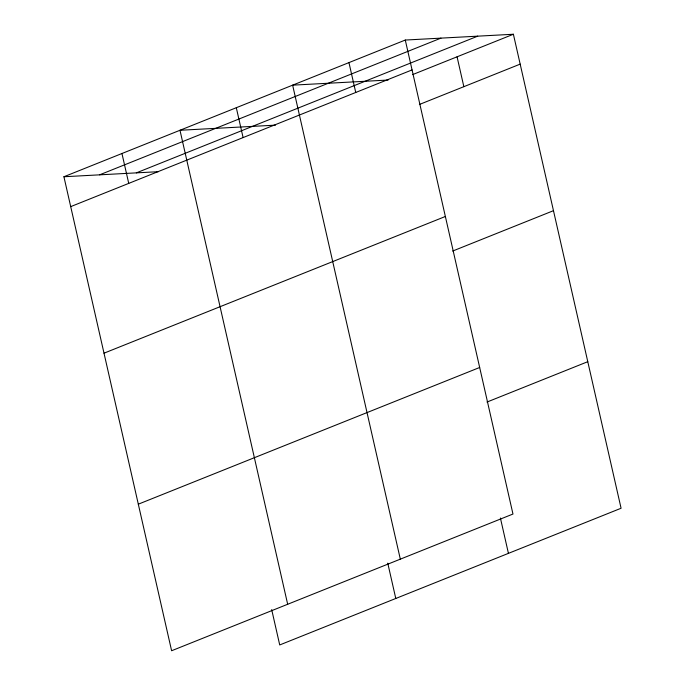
<?xml version="1.0" encoding="UTF-8"?>
<svg xmlns="http://www.w3.org/2000/svg" width="685" height="685" viewBox="0 0 685 685"><rect width="100%" height="100%" fill="white"/><g stroke="black" fill="none" stroke-linecap="round" stroke-linejoin="round"><path stroke-width="1.03" d="M405.28 40.047L512.971 514.041L171.61 650.75L63.919 176.747L405.28 40.047L513.39 34.25L621.081 508.253L279.72 644.953L271.688 609.616M99.599 174.838L440.96 38.129M136.349 172.868L477.71 36.159M70.709 206.622L412.07 69.913M412.601 74.614L513.39 34.25M419.383 104.488L520.172 64.125M104.009 353.186L445.37 216.477M452.682 251.044L553.471 210.68M138.31 504.186L479.671 367.477M486.992 402.052L587.781 361.689M388.147 80.042L292.632 85.154L400.323 559.157M275.498 125.149L179.984 130.27L287.674 604.273M63.919 176.747L158.389 171.687M457.066 56.804L463.848 86.678M500.401 518.023L508.433 553.36M348.956 62.6L355.746 92.475M387.753 563.138L395.784 598.476M236.308 107.716L243.098 137.582M121.956 153.508L128.737 183.383"/></g></svg>
